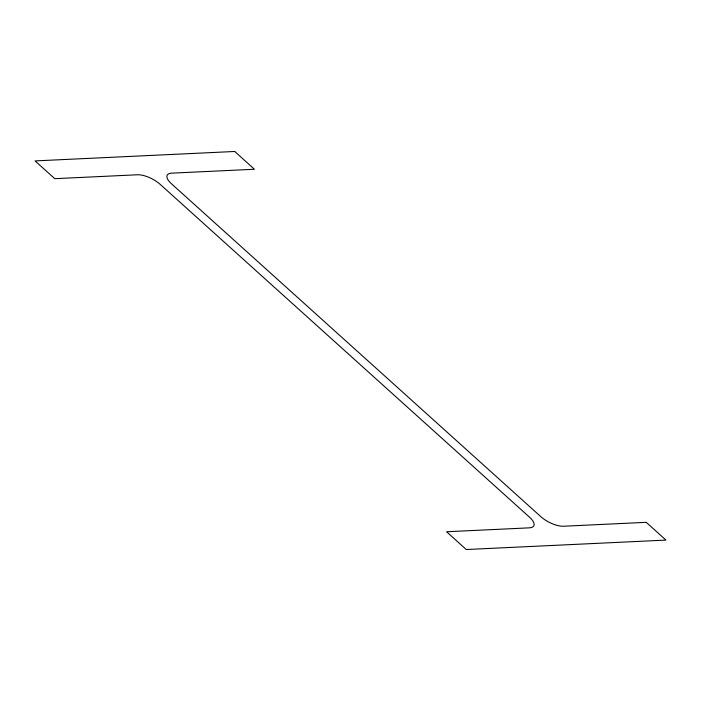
<?xml version="1.0" encoding="UTF-8"?>
<svg xmlns="http://www.w3.org/2000/svg" width="701" height="701" viewBox="0 0 701 701"><rect width="100%" height="100%" fill="white"/><g stroke="black" fill="none" stroke-linecap="round" stroke-linejoin="round"><path stroke-width="1.05" d="M234.721 151.477L35.05 160.906L54.766 178.676L137.554 174.768A17.56 6.861 27.1 0 1 160.091 184.275L529.579 517.259A17.56 6.861 27.1 0 1 529.343 527.844L446.563 531.752L466.279 549.523L665.95 540.094L646.234 522.324L563.446 526.232A17.56 6.861 27.1 0 1 540.909 516.725L171.421 183.741A17.56 6.861 27.1 0 1 171.657 173.156L254.437 169.248L234.721 151.477"/></g></svg>
